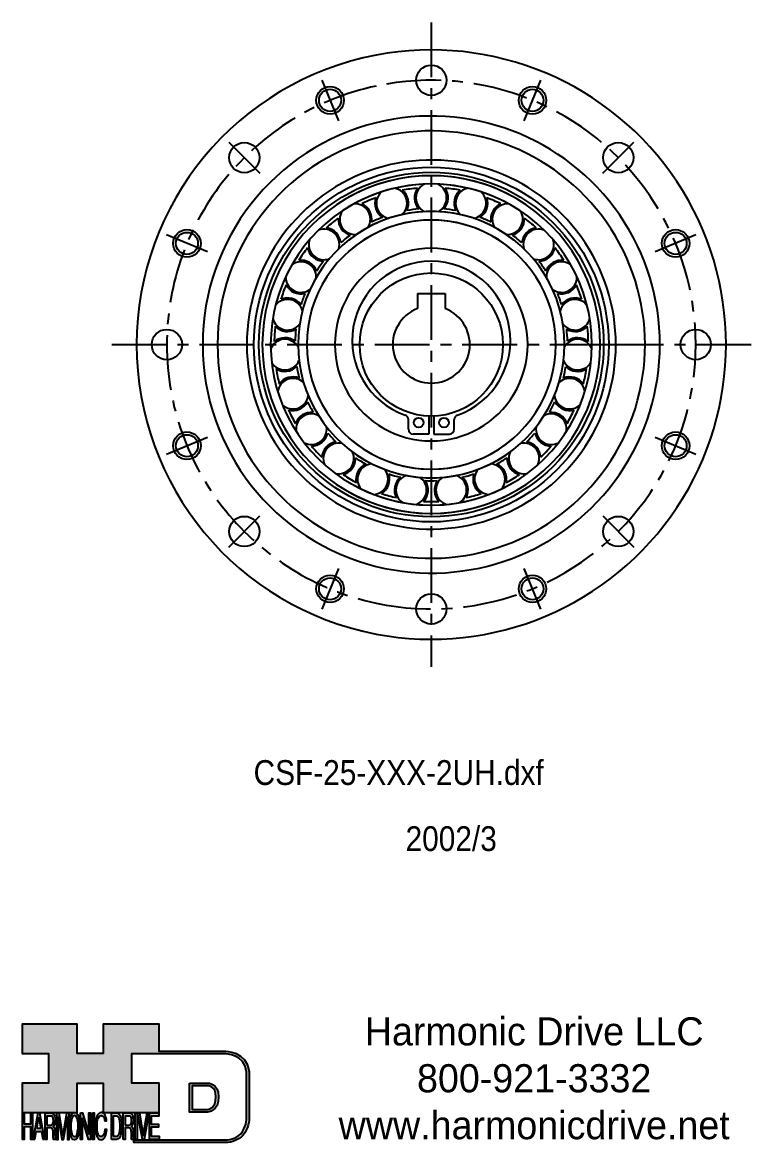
# Model space of a CAD drawing. Extents: x -133 to 177, y -160 to 58.
# Drawn here: x 44.8 to 177.5, y -144.9 to 58.5 of the extents above; entities that cross this region are included whole.
import ezdxf
from ezdxf.enums import TextEntityAlignment as Align

# ---------------------------------------------------------------- set-up
doc = ezdxf.new("R2010")
doc.units = 0
doc.header["$MEASUREMENT"] = 0
doc.linetypes.add('CENTER', pattern=[15.907762, 9.942352, -1.98847, 1.98847, -1.98847])
doc.layers.get('0').update_dxf_attribs({"linetype": 'CONTINUOUS'})
doc.layers.add('1', color=7, linetype='CONTINUOUS')
doc.layers.add('LAYER_1', color=5, linetype='CONTINUOUS')

# ---------------------------------------------------------------- blocks, each defined once
blk = doc.blocks.new('AI9-BLK14')
at = {"layer": 'LAYER_1', "color": 7}
for points, knots in [([(-10.9, 10.88), (-10.9, 10.88), (-10.9, -10.88), (-10.9, -10.88), (-10.9, -10.88), (1.75, -10.88), (1.75, -10.88), (3.28, -10.88), (10.9, -10.32), (10.9, 0.68), (10.9, 10.62), (2.77, 10.88), (2.69, 10.88), (2.69, 10.88), (-9.9, 10.88), (-9.9, 10.88), (-9.9, 10.88), (-10.9, 10.88), (-10.9, 10.88)], [0, 0, 0, 0, 1, 1, 1, 2, 2, 2, 3, 3, 3, 4, 4, 4, 5, 5, 5, 6, 6, 6, 6]), ([(2.67, 8.88), (2.91, 8.87), (8.9, 8.62), (8.9, 0.68), (8.9, -8.19), (3.43, -8.88), (1.75, -8.88), (1.75, -8.88), (-7.23, -8.88), (-8.9, -8.88), (-8.9, -7.17), (-8.9, 7.17), (-8.9, 8.88), (-7.21, 8.88), (2.67, 8.88), (2.67, 8.88)], [0, 0, 0, 0, 1, 1, 1, 2, 2, 2, 3, 3, 3, 4, 4, 4, 5, 5, 5, 5])]:
    blk.add_open_spline(points, degree=3, knots=knots, dxfattribs=at)
blk = doc.blocks.new('AI9-BLK13')
at = {"layer": 'LAYER_1'}
h = blk.add_hatch(color=7, dxfattribs=at)
h.dxf.hatch_style = 2
h.paths.add_polyline_path([(-3.79, 10.74), (-2.47, 10.74), (-2.47, 1.87), (2.47, 1.87), (2.47, 10.74), (3.79, 10.74), (3.79, -10.74), (2.47, -10.74), (2.47, -0.68), (-2.47, -0.68), (-2.47, -10.74), (-3.79, -10.74)])
at = {"layer": 'LAYER_1', "color": 7}
blk.add_lwpolyline([(-3.79, 10.74), (-2.47, 10.74), (-2.47, 1.87), (2.47, 1.87), (2.47, 10.74), (3.79, 10.74), (3.79, -10.74), (2.47, -10.74), (2.47, -0.68), (-2.47, -0.68), (-2.47, -10.74), (-3.79, -10.74)], close=True, dxfattribs=at)
blk = doc.blocks.new('AI9-BLK11')
at = {"layer": 'LAYER_1', "color": 7}
for points, knots in [([(-3.97, -10.74), (-3.97, -10.74), (-2.65, -10.74), (-2.65, -10.74), (-2.65, -10.74), (-2.65, -1.52), (-2.65, -1.52), (-2.65, -1.52), (0.24, -1.52), (0.24, -1.52), (0.76, -1.52), (1.14, -1.65), (1.39, -1.92), (1.82, -2.39), (2.04, -3.34), (2.07, -4.74), (2.07, -4.74), (2.16, -8.32), (2.16, -8.32), (2.18, -9.16), (2.2, -9.73), (2.23, -10.02), (2.25, -10.31), (2.29, -10.55), (2.34, -10.74), (2.34, -10.74), (3.97, -10.74), (3.97, -10.74), (3.97, -10.74), (3.97, -10.25), (3.97, -10.25), (3.77, -10.06), (3.63, -9.62), (3.55, -8.94), (3.49, -8.54), (3.46, -7.94), (3.44, -7.12), (3.44, -7.12), (3.4, -4.23), (3.4, -4.23), (3.38, -2.98), (3.27, -2.08), (3.08, -1.52), (2.88, -0.97), (2.59, -0.52), (2.2, -0.18), (2.64, 0.32), (2.97, 0.98), (3.21, 1.8), (3.45, 2.61), (3.57, 3.67), (3.57, 4.95), (3.57, 7.42), (3.12, 9.11), (2.23, 10.02), (1.76, 10.5), (1.16, 10.74), (0.44, 10.74), (0.44, 10.74), (-3.97, 10.74), (-3.97, 10.74), (-3.97, 10.74), (-3.97, -10.74), (-3.97, -10.74)], [0, 0, 0, 0, 1, 1, 1, 2, 2, 2, 3, 3, 3, 4, 4, 4, 5, 5, 5, 6, 6, 6, 7, 7, 7, 8, 8, 8, 9, 9, 9, 10, 10, 10, 11, 11, 11, 12, 12, 12, 13, 13, 13, 14, 14, 14, 15, 15, 15, 16, 16, 16, 17, 17, 17, 18, 18, 18, 19, 19, 19, 20, 20, 20, 21, 21, 21, 21]), ([(-2.65, 0.9), (-2.65, 0.9), (-2.65, 8.18), (-2.65, 8.18), (-2.65, 8.18), (0.47, 8.18), (0.47, 8.18), (0.9, 8.18), (1.25, 8.03), (1.51, 7.75), (2, 7.19), (2.25, 6.16), (2.25, 4.64), (2.25, 3.23), (2.07, 2.26), (1.72, 1.72), (1.37, 1.17), (0.89, 0.9), (0.29, 0.9), (0.29, 0.9), (-2.65, 0.9), (-2.65, 0.9)], [0, 0, 0, 0, 1, 1, 1, 2, 2, 2, 3, 3, 3, 4, 4, 4, 5, 5, 5, 6, 6, 6, 7, 7, 7, 7])]:
    blk.add_open_spline(points, degree=3, knots=knots, dxfattribs=at)
blk = doc.blocks.new('AI9-BLK10')
at = {"layer": 'LAYER_1', "color": 7}
blk.add_open_spline([(-4.65, 10.74), (-4.65, 10.74), (-2.8, 10.74), (-2.8, 10.74), (-2.8, 10.74), (0, -7.42), (0, -7.42), (0, -7.42), (2.79, 10.74), (2.79, 10.74), (2.79, 10.74), (4.65, 10.74), (4.65, 10.74), (4.65, 10.74), (4.65, -10.74), (4.65, -10.74), (4.65, -10.74), (3.42, -10.74), (3.42, -10.74), (3.42, -10.74), (3.42, 1.94), (3.42, 1.94), (3.42, 2.38), (3.42, 3.1), (3.44, 4.11), (3.45, 5.13), (3.46, 6.21), (3.46, 7.38), (3.46, 7.38), (0.65, -10.74), (0.65, -10.74), (0.65, -10.74), (-0.66, -10.74), (-0.66, -10.74), (-0.66, -10.74), (-3.46, 7.38), (-3.46, 7.38), (-3.46, 7.38), (-3.46, 6.72), (-3.46, 6.72), (-3.46, 6.19), (-3.45, 5.39), (-3.44, 4.31), (-3.43, 3.24), (-3.42, 2.44), (-3.42, 1.94), (-3.42, 1.94), (-3.42, -10.74), (-3.42, -10.74), (-3.42, -10.74), (-4.65, -10.74), (-4.65, -10.74), (-4.65, -10.74), (-4.65, 10.74), (-4.65, 10.74)], degree=3, knots=[0, 0, 0, 0, 1, 1, 1, 2, 2, 2, 3, 3, 3, 4, 4, 4, 5, 5, 5, 6, 6, 6, 7, 7, 7, 8, 8, 8, 9, 9, 9, 10, 10, 10, 11, 11, 11, 12, 12, 12, 13, 13, 13, 14, 14, 14, 15, 15, 15, 16, 16, 16, 17, 17, 17, 18, 18, 18, 18], dxfattribs=at)
blk = doc.blocks.new('AI9-BLK9')
at = {"layer": 'LAYER_1', "color": 7}
for points in [[(-0.03, 11.36), (-1.32, 11.36), (-2.29, 10.03), (-2.94, 7.37), (-3.45, 5.31), (-3.7, 2.82), (-3.7, -0.09), (-3.7, -3.31), (-3.41, -5.97), (-2.81, -8.08), (-2.15, -10.26), (-1.23, -11.36), (-0.06, -11.36), (1.2, -11.36), (2.17, -10.11), (2.84, -7.61), (3.42, -5.48), (3.7, -2.81), (3.7, 0.39), (3.7, 3.36), (3.45, 5.79), (2.94, 7.7), (2.3, 10.14), (1.31, 11.36), (-0.03, 11.36)], [(0.07, -8.75), (-0.91, -8.75), (-1.61, -7.94), (-2.04, -6.3), (-2.47, -4.67), (-2.69, -2.66), (-2.69, -0.29), (-2.69, 2.69), (-2.44, 4.94), (-1.94, 6.46), (-1.44, 7.99), (-0.78, 8.75), (0.02, 8.75), (0.85, 8.75), (1.5, 7.98), (1.97, 6.44), (2.45, 4.9), (2.69, 2.87), (2.69, 0.34), (2.69, -2.05), (2.48, -4.16), (2.07, -6), (1.66, -7.83), (0.99, -8.75), (0.07, -8.75)]]:
    blk.add_open_spline(points, degree=3, knots=[0, 0, 0, 0, 1, 1, 1, 2, 2, 2, 3, 3, 3, 4, 4, 4, 5, 5, 5, 6, 6, 6, 7, 7, 7, 8, 8, 8, 8], dxfattribs=at)
blk = doc.blocks.new('AI9-BLK8')
at = {"layer": 'LAYER_1'}
h = blk.add_hatch(color=7, dxfattribs=at)
h.dxf.hatch_style = 2
h.paths.add_polyline_path([(-3.79, 10.74), (-2.27, 10.74), (2.56, -6.51), (2.56, 10.74), (3.79, 10.74), (3.79, -10.74), (2.33, -10.74), (-2.56, 6.55), (-2.56, -10.74), (-3.79, -10.74)])
at = {"layer": 'LAYER_1', "color": 7}
blk.add_lwpolyline([(-3.79, 10.74), (-2.27, 10.74), (2.56, -6.51), (2.56, 10.74), (3.79, 10.74), (3.79, -10.74), (2.33, -10.74), (-2.56, 6.55), (-2.56, -10.74), (-3.79, -10.74)], close=True, dxfattribs=at)
blk = doc.blocks.new('AI9-BLK7')
at = {"layer": 'LAYER_1'}
h = blk.add_hatch(color=7, dxfattribs=at)
h.dxf.hatch_style = 2
h.paths.add_polyline_path([(-0.66, 10.74), (0.66, 10.74), (0.66, -10.74), (-0.66, -10.74)])
at = {"layer": 'LAYER_1', "color": 7}
blk.add_lwpolyline([(-0.66, 10.74), (0.66, 10.74), (0.66, -10.74), (-0.66, -10.74)], close=True, dxfattribs=at)
blk = doc.blocks.new('AI9-BLK6')
at = {"layer": 'LAYER_1', "color": 7}
blk.add_open_spline([(3.06, 9.17), (3.74, 7.74), (4.11, 6.12), (4.19, 4.3), (4.19, 4.3), (2.87, 4.3), (2.87, 4.3), (2.72, 5.67), (2.44, 6.75), (2.01, 7.55), (1.58, 8.35), (0.98, 8.75), (0.21, 8.75), (-0.74, 8.75), (-1.5, 8.01), (-2.08, 6.53), (-2.66, 5.04), (-2.95, 2.77), (-2.95, -0.3), (-2.95, -2.81), (-2.69, -4.85), (-2.17, -6.41), (-1.65, -7.97), (-0.86, -8.75), (0.18, -8.75), (1.14, -8.75), (1.87, -7.93), (2.36, -6.28), (2.63, -5.41), (2.83, -4.26), (2.95, -2.84), (2.95, -2.84), (4.28, -2.84), (4.28, -2.84), (4.17, -5.11), (3.8, -7.01), (3.15, -8.54), (2.38, -10.39), (1.35, -11.31), (0.05, -11.31), (-1.07, -11.31), (-2.01, -10.56), (-2.77, -9.04), (-3.78, -7.05), (-4.28, -3.96), (-4.28, 0.21), (-4.28, 3.38), (-3.9, 5.98), (-3.15, 8.01), (-2.33, 10.21), (-1.21, 11.31), (0.23, 11.31), (1.44, 11.31), (2.39, 10.6), (3.06, 9.17)], degree=3, knots=[0, 0, 0, 0, 1, 1, 1, 2, 2, 2, 3, 3, 3, 4, 4, 4, 5, 5, 5, 6, 6, 6, 7, 7, 7, 8, 8, 8, 9, 9, 9, 10, 10, 10, 11, 11, 11, 12, 12, 12, 13, 13, 13, 14, 14, 14, 15, 15, 15, 16, 16, 16, 17, 17, 17, 18, 18, 18, 18], dxfattribs=at)
blk = doc.blocks.new('AI9-BLK5')
at = {"layer": 'LAYER_1', "color": 7}
for points, knots in [([(-3.95, -10.74), (-3.95, -10.74), (-0.09, -10.74), (-0.09, -10.74), (1.55, -10.74), (2.71, -9.11), (3.38, -5.85), (3.76, -4.01), (3.95, -1.95), (3.95, 0.33), (3.95, 3.28), (3.62, 5.7), (2.98, 7.59), (2.25, 9.69), (1.23, 10.74), (-0.08, 10.74), (-0.08, 10.74), (-3.95, 10.74), (-3.95, 10.74), (-3.95, 10.74), (-3.95, -10.74), (-3.95, -10.74)], [0, 0, 0, 0, 1, 1, 1, 2, 2, 2, 3, 3, 3, 4, 4, 4, 5, 5, 5, 6, 6, 6, 7, 7, 7, 7]), ([(-2.62, -8.27), (-2.62, -8.27), (-2.62, 8.18), (-2.62, 8.18), (-2.62, 8.18), (-0.34, 8.18), (-0.34, 8.18), (0.7, 8.18), (1.45, 7.45), (1.92, 5.98), (2.39, 4.51), (2.62, 2.45), (2.62, -0.2), (2.62, -0.9), (2.59, -1.64), (2.52, -2.45), (2.41, -3.8), (2.23, -4.91), (1.98, -5.77), (1.66, -6.85), (1.25, -7.58), (0.75, -7.96), (0.47, -8.17), (0.11, -8.27), (-0.32, -8.27), (-0.32, -8.27), (-2.62, -8.27), (-2.62, -8.27)], [0, 0, 0, 0, 1, 1, 1, 2, 2, 2, 3, 3, 3, 4, 4, 4, 5, 5, 5, 6, 6, 6, 7, 7, 7, 8, 8, 8, 9, 9, 9, 9])]:
    blk.add_open_spline(points, degree=3, knots=knots, dxfattribs=at)
blk = doc.blocks.new('AI9-BLK4')
at = {"layer": 'LAYER_1', "color": 7}
for points, knots in [([(-3.97, -10.74), (-3.97, -10.74), (-2.65, -10.74), (-2.65, -10.74), (-2.65, -10.74), (-2.65, -1.52), (-2.65, -1.52), (-2.65, -1.52), (0.24, -1.52), (0.24, -1.52), (0.76, -1.52), (1.14, -1.65), (1.39, -1.92), (1.82, -2.39), (2.04, -3.34), (2.07, -4.74), (2.07, -4.74), (2.16, -8.32), (2.16, -8.32), (2.18, -9.16), (2.2, -9.73), (2.23, -10.02), (2.25, -10.31), (2.29, -10.55), (2.34, -10.74), (2.34, -10.74), (3.97, -10.74), (3.97, -10.74), (3.97, -10.74), (3.97, -10.25), (3.97, -10.25), (3.77, -10.06), (3.63, -9.62), (3.55, -8.94), (3.49, -8.54), (3.46, -7.94), (3.44, -7.12), (3.44, -7.12), (3.4, -4.23), (3.4, -4.23), (3.38, -2.98), (3.27, -2.08), (3.08, -1.52), (2.88, -0.97), (2.59, -0.52), (2.2, -0.18), (2.64, 0.32), (2.97, 0.98), (3.21, 1.8), (3.45, 2.61), (3.57, 3.67), (3.57, 4.95), (3.57, 7.42), (3.12, 9.11), (2.23, 10.02), (1.76, 10.5), (1.16, 10.74), (0.44, 10.74), (0.44, 10.74), (-3.97, 10.74), (-3.97, 10.74), (-3.97, 10.74), (-3.97, -10.74), (-3.97, -10.74)], [0, 0, 0, 0, 1, 1, 1, 2, 2, 2, 3, 3, 3, 4, 4, 4, 5, 5, 5, 6, 6, 6, 7, 7, 7, 8, 8, 8, 9, 9, 9, 10, 10, 10, 11, 11, 11, 12, 12, 12, 13, 13, 13, 14, 14, 14, 15, 15, 15, 16, 16, 16, 17, 17, 17, 18, 18, 18, 19, 19, 19, 20, 20, 20, 21, 21, 21, 21]), ([(-2.65, 0.9), (-2.65, 0.9), (-2.65, 8.18), (-2.65, 8.18), (-2.65, 8.18), (0.47, 8.18), (0.47, 8.18), (0.9, 8.18), (1.25, 8.03), (1.51, 7.75), (2, 7.19), (2.25, 6.16), (2.25, 4.64), (2.25, 3.23), (2.07, 2.26), (1.72, 1.72), (1.37, 1.17), (0.89, 0.9), (0.29, 0.9), (0.29, 0.9), (-2.65, 0.9), (-2.65, 0.9)], [0, 0, 0, 0, 1, 1, 1, 2, 2, 2, 3, 3, 3, 4, 4, 4, 5, 5, 5, 6, 6, 6, 7, 7, 7, 7])]:
    blk.add_open_spline(points, degree=3, knots=knots, dxfattribs=at)
blk = doc.blocks.new('AI9-BLK3')
at = {"layer": 'LAYER_1'}
h = blk.add_hatch(color=7, dxfattribs=at)
h.dxf.hatch_style = 2
h.paths.add_polyline_path([(-0.66, 10.74), (0.66, 10.74), (0.66, -10.74), (-0.66, -10.74)])
at = {"layer": 'LAYER_1', "color": 7}
blk.add_lwpolyline([(-0.66, 10.74), (0.66, 10.74), (0.66, -10.74), (-0.66, -10.74)], close=True, dxfattribs=at)
blk = doc.blocks.new('AI9-BLK2')
at = {"layer": 'LAYER_1'}
h = blk.add_hatch(color=7, dxfattribs=at)
h.dxf.hatch_style = 2
h.paths.add_polyline_path([(-2.79, 10.74), (0, -7.55), (2.77, 10.74), (4.23, 10.74), (0.69, -10.74), (-0.71, -10.74), (-4.23, 10.74)])
at = {"layer": 'LAYER_1', "color": 7}
blk.add_lwpolyline([(-2.79, 10.74), (0, -7.55), (2.77, 10.74), (4.23, 10.74), (0.69, -10.74), (-0.71, -10.74), (-4.23, 10.74)], close=True, dxfattribs=at)
blk = doc.blocks.new('AI9-BLK1')
at = {"layer": 'LAYER_1'}
h = blk.add_hatch(color=7, dxfattribs=at)
h.dxf.hatch_style = 2
h.paths.add_polyline_path([(-3.57, 10.74), (3.48, 10.74), (3.48, 8.09), (-2.25, 8.09), (-2.25, 1.57), (3.04, 1.57), (3.04, -0.9), (-2.25, -0.9), (-2.25, -8.18), (3.57, -8.18), (3.57, -10.74), (-3.57, -10.74)])
at = {"layer": 'LAYER_1', "color": 7}
blk.add_lwpolyline([(-3.57, 10.74), (3.48, 10.74), (3.48, 8.09), (-2.25, 8.09), (-2.25, 1.57), (3.04, 1.57), (3.04, -0.9), (-2.25, -0.9), (-2.25, -8.18), (3.57, -8.18), (3.57, -10.74), (-3.57, -10.74)], close=True, dxfattribs=at)
blk = doc.blocks.new('HD_LLC_logo_OT5')
at = {"linetype": 'Continuous'}
h = blk.add_hatch(color=256, dxfattribs=at)
edge = h.paths.add_edge_path()
edge.add_spline(control_points=[(193.3, 186.15), (193.3, 186.19), (193.3, 219.69), (193.3, 219.69), (193.3, 219.69), (193.3, 219.75), (193.3, 219.75), (191.53, 235.46), (175.15, 235.25), (174.98, 235.24), (174.98, 235.24), (125.88, 235.24), (125.88, 235.24), (125.88, 235.24), (125.88, 255.53), (125.88, 255.53), (125.88, 255.53), (84.56, 255.53), (84.56, 255.53), (84.56, 255.53), (84.56, 233.79), (84.56, 233.79), (84.56, 233.79), (64.42, 233.79), (64.42, 233.79), (64.42, 233.79), (64.42, 255.53), (64.42, 255.53), (64.42, 255.53), (23.92, 255.53), (23.92, 255.53), (23.92, 255.53), (23.92, 233.24), (23.92, 233.24), (23.92, 233.24), (43.66, 233.24), (43.66, 233.24), (43.66, 233.24), (43.66, 211.52), (43.66, 211.52), (43.66, 211.52), (23.92, 211.52), (23.92, 211.52), (23.92, 211.52), (23.92, 189.23), (23.92, 189.23), (23.92, 189.23), (64.42, 189.23), (64.42, 189.23), (64.42, 189.23), (64.42, 211.07), (64.42, 211.07), (64.42, 211.07), (84.56, 211.07), (84.56, 211.07), (84.56, 211.07), (84.56, 189.23), (84.56, 189.23), (84.56, 189.23), (125.88, 189.23), (125.88, 189.23), (125.88, 189.23), (125.88, 211.52), (125.88, 211.52), (125.88, 211.52), (105.32, 211.52), (105.32, 211.52), (105.32, 211.52), (105.32, 233.24), (105.32, 233.24), (105.32, 233.24), (175, 233.24), (175, 233.24), (175.63, 233.26), (189.72, 233.4), (191.3, 219.57), (191.3, 219.43), (191.3, 186.11), (191.3, 186.11), (191.3, 186.11), (191.31, 186.09), (191.31, 186.09), (191.31, 186.08), (191.31, 185.96), (191.31, 185.74), (191.31, 184.21), (191.05, 177.96), (186.99, 173.57), (184.25, 170.61), (180.32, 169.03), (175.3, 168.88), (175.3, 168.88), (107.01, 168.88), (107.01, 168.88), (107.01, 168.88), (107.01, 166.88), (107.01, 166.88), (107.01, 166.88), (175.33, 166.88), (175.33, 166.88), (180.95, 167.05), (185.36, 168.84), (188.47, 172.22), (192.96, 177.1), (193.31, 183.72), (193.31, 185.65), (193.31, 185.92), (193.31, 186.09), (193.3, 186.15)], knot_values=[0, 0, 0, 0, 1, 1, 1, 2, 2, 2, 3, 3, 3, 4, 4, 4, 5, 5, 5, 6, 6, 6, 7, 7, 7, 8, 8, 8, 9, 9, 9, 10, 10, 10, 11, 11, 11, 12, 12, 12, 13, 13, 13, 14, 14, 14, 15, 15, 15, 16, 16, 16, 17, 17, 17, 18, 18, 18, 19, 19, 19, 20, 20, 20, 21, 21, 21, 22, 22, 22, 23, 23, 23, 24, 24, 24, 25, 25, 25, 26, 26, 26, 27, 27, 27, 28, 28, 28, 29, 29, 29, 30, 30, 30, 31, 31, 31, 32, 32, 32, 33, 33, 33, 34, 34, 34, 35, 35, 35, 36, 36, 36, 36], degree=3, periodic=0)
h = blk.add_hatch(color=256, dxfattribs=at)
edge = h.paths.add_edge_path()
edge.add_spline(control_points=[(148.66, 211.39), (148.66, 211.39), (148.66, 189.63), (148.66, 189.63), (148.66, 189.63), (161.32, 189.63), (161.32, 189.63), (162.84, 189.63), (170.47, 190.19), (170.47, 201.19), (170.47, 211.13), (162.34, 211.39), (162.25, 211.39), (162.25, 211.39), (149.66, 211.39), (149.66, 211.39), (149.66, 211.39), (148.66, 211.39), (148.66, 211.39)], knot_values=[0, 0, 0, 0, 1, 1, 1, 2, 2, 2, 3, 3, 3, 4, 4, 4, 5, 5, 5, 6, 6, 6, 6], degree=3, periodic=0)
edge = h.paths.add_edge_path(flags=16)
edge.add_spline(control_points=[(162.24, 209.39), (162.47, 209.39), (168.47, 209.13), (168.47, 201.19), (168.47, 192.32), (162.99, 191.63), (161.32, 191.63), (161.32, 191.63), (152.33, 191.63), (150.66, 191.63), (150.66, 193.34), (150.66, 207.69), (150.66, 209.39), (152.35, 209.39), (162.24, 209.39), (162.24, 209.39)], knot_values=[0, 0, 0, 0, 1, 1, 1, 2, 2, 2, 3, 3, 3, 4, 4, 4, 5, 5, 5, 5], degree=3, periodic=0)
h = blk.add_hatch(color=256, dxfattribs=at)
h.paths.add_polyline_path([(35.48, 189.09), (31.84, 169.34), (33.22, 169.34), (34.27, 175.26), (38.05, 175.26), (39.05, 169.34), (40.44, 169.34), (36.95, 189.09)])
h.paths.add_polyline_path([(37.68, 177.45), (34.66, 177.45), (36.2, 186.17)], flags=16)
h = blk.add_hatch(color=256, dxfattribs=at)
edge = h.paths.add_edge_path(flags=16)
edge.add_spline(control_points=[(42.12, 180.05), (42.12, 180.05), (42.12, 186.74), (42.12, 186.74), (42.12, 186.74), (45.23, 186.74), (45.23, 186.74), (45.67, 186.74), (46.02, 186.61), (46.27, 186.34), (46.77, 185.83), (47.01, 184.88), (47.01, 183.49), (47.01, 182.19), (46.84, 181.29), (46.49, 180.79), (46.13, 180.29), (45.66, 180.05), (45.06, 180.05), (45.06, 180.05), (42.12, 180.05), (42.12, 180.05)], knot_values=[0, 0, 0, 0, 1, 1, 1, 2, 2, 2, 3, 3, 3, 4, 4, 4, 5, 5, 5, 6, 6, 6, 7, 7, 7, 7], degree=3, periodic=0)
edge = h.paths.add_edge_path()
edge.add_spline(control_points=[(40.8, 169.34), (40.8, 169.34), (42.12, 169.34), (42.12, 169.34), (42.12, 169.34), (42.12, 177.81), (42.12, 177.81), (42.12, 177.81), (45.01, 177.81), (45.01, 177.81), (45.53, 177.81), (45.91, 177.69), (46.16, 177.45), (46.58, 177.01), (46.81, 176.15), (46.84, 174.85), (46.84, 174.85), (46.93, 171.56), (46.93, 171.56), (46.95, 170.78), (46.97, 170.26), (46.99, 170), (47.02, 169.73), (47.05, 169.51), (47.1, 169.34), (47.1, 169.34), (48.73, 169.34), (48.73, 169.34), (48.73, 169.34), (48.73, 169.78), (48.73, 169.78), (48.53, 169.96), (48.39, 170.36), (48.31, 170.99), (48.26, 171.35), (48.23, 171.91), (48.21, 172.66), (48.21, 172.66), (48.16, 175.32), (48.16, 175.32), (48.14, 176.47), (48.03, 177.3), (47.84, 177.81), (47.65, 178.33), (47.36, 178.74), (46.97, 179.05), (47.4, 179.51), (47.74, 180.11), (47.98, 180.87), (48.22, 181.62), (48.34, 182.59), (48.34, 183.77), (48.34, 186.04), (47.89, 187.59), (47, 188.43), (46.53, 188.87), (45.93, 189.09), (45.21, 189.09), (45.21, 189.09), (40.8, 189.09), (40.8, 189.09), (40.8, 189.09), (40.8, 169.34), (40.8, 169.34)], knot_values=[0, 0, 0, 0, 1, 1, 1, 2, 2, 2, 3, 3, 3, 4, 4, 4, 5, 5, 5, 6, 6, 6, 7, 7, 7, 8, 8, 8, 9, 9, 9, 10, 10, 10, 11, 11, 11, 12, 12, 12, 13, 13, 13, 14, 14, 14, 15, 15, 15, 16, 16, 16, 17, 17, 17, 18, 18, 18, 19, 19, 19, 20, 20, 20, 21, 21, 21, 21], degree=3, periodic=0)
h = blk.add_hatch(color=256, dxfattribs=at)
edge = h.paths.add_edge_path()
edge.add_spline(control_points=[(49.39, 189.09), (49.39, 189.09), (51.25, 189.09), (51.25, 189.09), (51.25, 189.09), (54.05, 172.39), (54.05, 172.39), (54.05, 172.39), (56.84, 189.09), (56.84, 189.09), (56.84, 189.09), (58.7, 189.09), (58.7, 189.09), (58.7, 189.09), (58.7, 169.34), (58.7, 169.34), (58.7, 169.34), (57.46, 169.34), (57.46, 169.34), (57.46, 169.34), (57.46, 181), (57.46, 181), (57.46, 181.4), (57.47, 182.07), (57.49, 183), (57.5, 183.93), (57.51, 184.93), (57.51, 186), (57.51, 186), (54.7, 169.34), (54.7, 169.34), (54.7, 169.34), (53.38, 169.34), (53.38, 169.34), (53.38, 169.34), (50.59, 186), (50.59, 186), (50.59, 186), (50.59, 185.39), (50.59, 185.39), (50.59, 184.91), (50.59, 184.17), (50.61, 183.18), (50.62, 182.19), (50.63, 181.46), (50.63, 181), (50.63, 181), (50.63, 169.34), (50.63, 169.34), (50.63, 169.34), (49.39, 169.34), (49.39, 169.34), (49.39, 169.34), (49.39, 189.09), (49.39, 189.09)], knot_values=[0, 0, 0, 0, 1, 1, 1, 2, 2, 2, 3, 3, 3, 4, 4, 4, 5, 5, 5, 6, 6, 6, 7, 7, 7, 8, 8, 8, 9, 9, 9, 10, 10, 10, 11, 11, 11, 12, 12, 12, 13, 13, 13, 14, 14, 14, 15, 15, 15, 16, 16, 16, 17, 17, 17, 18, 18, 18, 18], degree=3, periodic=0)
h = blk.add_hatch(color=256, dxfattribs=at)
edge = h.paths.add_edge_path(flags=16)
edge.add_spline(control_points=[(62.86, 171.34), (61.88, 171.34), (61.18, 172.07), (60.75, 173.54), (60.32, 175.01), (60.1, 176.82), (60.1, 178.96), (60.1, 181.63), (60.35, 183.66), (60.85, 185.03), (61.35, 186.41), (62.01, 187.09), (62.81, 187.09), (63.64, 187.09), (64.29, 186.4), (64.76, 185.01), (65.24, 183.63), (65.48, 181.8), (65.48, 179.52), (65.48, 177.37), (65.27, 175.47), (64.86, 173.82), (64.45, 172.16), (63.78, 171.34), (62.86, 171.34)], knot_values=[0, 0, 0, 0, 1, 1, 1, 2, 2, 2, 3, 3, 3, 4, 4, 4, 5, 5, 5, 6, 6, 6, 7, 7, 7, 8, 8, 8, 8], degree=3, periodic=0)
edge = h.paths.add_edge_path()
edge.add_spline(control_points=[(62.76, 189.43), (61.47, 189.43), (60.5, 188.24), (59.85, 185.85), (59.34, 183.99), (59.09, 181.75), (59.09, 179.14), (59.09, 176.24), (59.38, 173.84), (59.98, 171.94), (60.64, 169.98), (61.56, 169), (62.73, 169), (63.99, 169), (64.96, 170.12), (65.63, 172.37), (66.21, 174.28), (66.49, 176.68), (66.49, 179.57), (66.49, 182.24), (66.24, 184.43), (65.73, 186.14), (65.09, 188.34), (64.1, 189.43), (62.76, 189.43)], knot_values=[0, 0, 0, 0, 1, 1, 1, 2, 2, 2, 3, 3, 3, 4, 4, 4, 5, 5, 5, 6, 6, 6, 7, 7, 7, 8, 8, 8, 8], degree=3, periodic=0)
h = blk.add_hatch(color=256, dxfattribs=at)
edge = h.paths.add_edge_path()
edge.add_spline(control_points=[(85.62, 187.47), (86.29, 186.18), (86.67, 184.72), (86.75, 183.08), (86.75, 183.08), (85.42, 183.08), (85.42, 183.08), (85.28, 184.32), (84.99, 185.29), (84.57, 186.01), (84.14, 186.73), (83.54, 187.09), (82.77, 187.09), (81.82, 187.09), (81.05, 186.42), (80.47, 185.09), (79.89, 183.75), (79.6, 181.7), (79.6, 178.95), (79.6, 176.68), (79.86, 174.85), (80.39, 173.45), (80.91, 172.04), (81.69, 171.34), (82.74, 171.34), (83.69, 171.34), (84.42, 172.08), (84.92, 173.57), (85.19, 174.35), (85.38, 175.38), (85.51, 176.65), (85.51, 176.65), (86.83, 176.65), (86.83, 176.65), (86.73, 174.62), (86.35, 172.91), (85.71, 171.53), (84.94, 169.87), (83.9, 169.03), (82.61, 169.03), (81.49, 169.03), (80.55, 169.71), (79.78, 171.07), (78.78, 172.87), (78.28, 175.65), (78.28, 179.4), (78.28, 182.26), (78.65, 184.59), (79.4, 186.42), (80.22, 188.4), (81.35, 189.39), (82.78, 189.39), (84, 189.39), (84.95, 188.75), (85.62, 187.47)], knot_values=[0, 0, 0, 0, 1, 1, 1, 2, 2, 2, 3, 3, 3, 4, 4, 4, 5, 5, 5, 6, 6, 6, 7, 7, 7, 8, 8, 8, 9, 9, 9, 10, 10, 10, 11, 11, 11, 12, 12, 12, 13, 13, 13, 14, 14, 14, 15, 15, 15, 16, 16, 16, 17, 17, 17, 18, 18, 18, 18], degree=3, periodic=0)
h = blk.add_hatch(color=256, dxfattribs=at)
edge = h.paths.add_edge_path(flags=16)
edge.add_spline(control_points=[(91.7, 171.61), (91.7, 171.61), (91.7, 186.74), (91.7, 186.74), (91.7, 186.74), (93.99, 186.74), (93.99, 186.74), (95.02, 186.74), (95.77, 186.06), (96.24, 184.71), (96.71, 183.36), (96.95, 181.47), (96.95, 179.03), (96.95, 178.39), (96.91, 177.7), (96.85, 176.96), (96.73, 175.72), (96.55, 174.7), (96.3, 173.9), (95.98, 172.91), (95.58, 172.24), (95.08, 171.89), (94.79, 171.7), (94.43, 171.61), (94, 171.61), (94, 171.61), (91.7, 171.61), (91.7, 171.61)], knot_values=[0, 0, 0, 0, 1, 1, 1, 2, 2, 2, 3, 3, 3, 4, 4, 4, 5, 5, 5, 6, 6, 6, 7, 7, 7, 8, 8, 8, 9, 9, 9, 9], degree=3, periodic=0)
edge = h.paths.add_edge_path()
edge.add_spline(control_points=[(90.38, 169.34), (90.38, 169.34), (94.23, 169.34), (94.23, 169.34), (95.87, 169.34), (97.03, 170.83), (97.71, 173.83), (98.08, 175.52), (98.27, 177.42), (98.27, 179.52), (98.27, 182.23), (97.95, 184.46), (97.3, 186.2), (96.58, 188.13), (95.56, 189.09), (94.24, 189.09), (94.24, 189.09), (90.38, 189.09), (90.38, 189.09), (90.38, 189.09), (90.38, 169.34), (90.38, 169.34)], knot_values=[0, 0, 0, 0, 1, 1, 1, 2, 2, 2, 3, 3, 3, 4, 4, 4, 5, 5, 5, 6, 6, 6, 7, 7, 7, 7], degree=3, periodic=0)
h = blk.add_hatch(color=256, dxfattribs=at)
edge = h.paths.add_edge_path(flags=16)
edge.add_spline(control_points=[(100.56, 180.05), (100.56, 180.05), (100.56, 186.74), (100.56, 186.74), (100.56, 186.74), (103.67, 186.74), (103.67, 186.74), (104.11, 186.74), (104.46, 186.61), (104.72, 186.34), (105.21, 185.83), (105.46, 184.88), (105.46, 183.49), (105.46, 182.19), (105.28, 181.29), (104.93, 180.79), (104.58, 180.29), (104.1, 180.05), (103.5, 180.05), (103.5, 180.05), (100.56, 180.05), (100.56, 180.05)], knot_values=[0, 0, 0, 0, 1, 1, 1, 2, 2, 2, 3, 3, 3, 4, 4, 4, 5, 5, 5, 6, 6, 6, 7, 7, 7, 7], degree=3, periodic=0)
edge = h.paths.add_edge_path()
edge.add_spline(control_points=[(99.24, 169.34), (99.24, 169.34), (100.56, 169.34), (100.56, 169.34), (100.56, 169.34), (100.56, 177.81), (100.56, 177.81), (100.56, 177.81), (103.45, 177.81), (103.45, 177.81), (103.97, 177.81), (104.35, 177.69), (104.6, 177.45), (105.02, 177.01), (105.25, 176.15), (105.28, 174.85), (105.28, 174.85), (105.37, 171.56), (105.37, 171.56), (105.39, 170.78), (105.41, 170.26), (105.44, 170), (105.46, 169.73), (105.5, 169.51), (105.55, 169.34), (105.55, 169.34), (107.18, 169.34), (107.18, 169.34), (107.18, 169.34), (107.18, 169.78), (107.18, 169.78), (106.98, 169.96), (106.83, 170.36), (106.75, 170.99), (106.7, 171.35), (106.67, 171.91), (106.65, 172.66), (106.65, 172.66), (106.6, 175.32), (106.6, 175.32), (106.58, 176.47), (106.48, 177.3), (106.28, 177.81), (106.09, 178.33), (105.8, 178.74), (105.41, 179.05), (105.84, 179.51), (106.18, 180.11), (106.42, 180.87), (106.66, 181.62), (106.78, 182.59), (106.78, 183.77), (106.78, 186.04), (106.33, 187.59), (105.44, 188.43), (104.97, 188.87), (104.37, 189.09), (103.65, 189.09), (103.65, 189.09), (99.24, 189.09), (99.24, 189.09), (99.24, 189.09), (99.24, 169.34), (99.24, 169.34)], knot_values=[0, 0, 0, 0, 1, 1, 1, 2, 2, 2, 3, 3, 3, 4, 4, 4, 5, 5, 5, 6, 6, 6, 7, 7, 7, 8, 8, 8, 9, 9, 9, 10, 10, 10, 11, 11, 11, 12, 12, 12, 13, 13, 13, 14, 14, 14, 15, 15, 15, 16, 16, 16, 17, 17, 17, 18, 18, 18, 19, 19, 19, 20, 20, 20, 21, 21, 21, 21], degree=3, periodic=0)
at = {"layer": 'LAYER_1', "color": 7}
for p, q in [((35.48, 189.09), (31.84, 169.34)), ((34.66, 177.45), (36.2, 186.17)), ((36.95, 189.09), (35.48, 189.09)), ((36.2, 186.17), (37.68, 177.45)), ((40.44, 169.34), (36.95, 189.09)), ((37.68, 177.45), (34.66, 177.45)), ((31.84, 169.34), (33.22, 169.34)), ((33.22, 169.34), (34.27, 175.26)), ((34.27, 175.26), (38.05, 175.26)), ((38.05, 175.26), (39.05, 169.34)), ((39.05, 169.34), (40.44, 169.34))]:
    blk.add_line(p, q, dxfattribs=at)
blk.add_open_spline([(193.3, 186.15), (193.3, 186.19), (193.3, 219.69), (193.3, 219.69), (193.3, 219.69), (193.3, 219.75), (193.3, 219.75), (191.53, 235.46), (175.15, 235.25), (174.98, 235.24), (174.98, 235.24), (125.88, 235.24), (125.88, 235.24), (125.88, 235.24), (125.88, 255.53), (125.88, 255.53), (125.88, 255.53), (84.56, 255.53), (84.56, 255.53), (84.56, 255.53), (84.56, 233.79), (84.56, 233.79), (84.56, 233.79), (64.42, 233.79), (64.42, 233.79), (64.42, 233.79), (64.42, 255.53), (64.42, 255.53), (64.42, 255.53), (23.92, 255.53), (23.92, 255.53), (23.92, 255.53), (23.92, 233.24), (23.92, 233.24), (23.92, 233.24), (43.66, 233.24), (43.66, 233.24), (43.66, 233.24), (43.66, 211.52), (43.66, 211.52), (43.66, 211.52), (23.92, 211.52), (23.92, 211.52), (23.92, 211.52), (23.92, 189.23), (23.92, 189.23), (23.92, 189.23), (64.42, 189.23), (64.42, 189.23), (64.42, 189.23), (64.42, 211.07), (64.42, 211.07), (64.42, 211.07), (84.56, 211.07), (84.56, 211.07), (84.56, 211.07), (84.56, 189.23), (84.56, 189.23), (84.56, 189.23), (125.88, 189.23), (125.88, 189.23), (125.88, 189.23), (125.88, 211.52), (125.88, 211.52), (125.88, 211.52), (105.32, 211.52), (105.32, 211.52), (105.32, 211.52), (105.32, 233.24), (105.32, 233.24), (105.32, 233.24), (175, 233.24), (175, 233.24), (175.63, 233.26), (189.72, 233.4), (191.3, 219.57), (191.3, 219.43), (191.3, 186.11), (191.3, 186.11), (191.3, 186.11), (191.31, 186.09), (191.31, 186.09), (191.31, 186.08), (191.31, 185.96), (191.31, 185.74), (191.31, 184.21), (191.05, 177.96), (186.99, 173.57), (184.25, 170.61), (180.32, 169.03), (175.3, 168.88), (175.3, 168.88), (107.01, 168.88), (107.01, 168.88), (107.01, 168.88), (107.01, 166.88), (107.01, 166.88), (107.01, 166.88), (175.33, 166.88), (175.33, 166.88), (180.95, 167.05), (185.36, 168.84), (188.47, 172.22), (192.96, 177.1), (193.31, 183.72), (193.31, 185.65), (193.31, 185.92), (193.31, 186.09), (193.3, 186.15)], degree=3, knots=[0, 0, 0, 0, 1, 1, 1, 2, 2, 2, 3, 3, 3, 4, 4, 4, 5, 5, 5, 6, 6, 6, 7, 7, 7, 8, 8, 8, 9, 9, 9, 10, 10, 10, 11, 11, 11, 12, 12, 12, 13, 13, 13, 14, 14, 14, 15, 15, 15, 16, 16, 16, 17, 17, 17, 18, 18, 18, 19, 19, 19, 20, 20, 20, 21, 21, 21, 22, 22, 22, 23, 23, 23, 24, 24, 24, 25, 25, 25, 26, 26, 26, 27, 27, 27, 28, 28, 28, 29, 29, 29, 30, 30, 30, 31, 31, 31, 32, 32, 32, 33, 33, 33, 34, 34, 34, 35, 35, 35, 36, 36, 36, 36], dxfattribs=at)
blk.add_blockref('AI9-BLK14', (159.56, 200.51), dxfattribs=at)
for name, p, yscale in [('AI9-BLK13', (27.7, 179.21), 0.9200000000000002), ('AI9-BLK11', (44.77, 179.21), 0.9200000000000002), ('AI9-BLK10', (54.05, 179.21), 0.9200000000000002), ('AI9-BLK9', (62.79, 179.21), 0.9), ('AI9-BLK8', (71.03, 179.21), 0.9200000000000002), ('AI9-BLK7', (76.94, 179.21), 0.9200000000000002), ('AI9-BLK6', (82.56, 179.21), 0.9), ('AI9-BLK5', (94.32, 179.21), 0.9200000000000002), ('AI9-BLK4', (103.21, 179.21), 0.9200000000000002), ('AI9-BLK3', (108.85, 179.21), 0.9200000000000002), ('AI9-BLK2', (114.2, 179.21), 0.9200000000000002), ('AI9-BLK1', (122.41, 179.21), 0.9200000000000002)]:
    blk.add_blockref(name, p, dxfattribs=dict(at, yscale=yscale))
blk = doc.blocks.new('HD logo-new')
at = {"color": 3, "xscale": 0.2999999999999971, "yscale": 0.3000000000000007, "zscale": 0.3}
blk.add_blockref('HD_LLC_logo_OT5', (-27.16, -68.37), dxfattribs=at)
blk = doc.blocks.new('HD Logo')
blk.add_blockref('HD logo-new', (0.97, 7.27))
blk = doc.blocks.new('HD LLC')
at = {"insert": (-2.31, 1.25), "char_height": 5.6754, "width": 236.1829, "attachment_point": 5}
blk.add_mtext('Harmonic Drive LLC\\P800-921-3332\\Pwww.harmonicdrive.net', dxfattribs=at)
blk = doc.blocks.new('Harmonic Drive')
blk.add_blockref('HD LLC', (-5.64, 1.03))

msp = doc.modelspace()

# ---------------------------------------------------------------- linework, layer by layer
at = {"color": 7}
for p, q in [((114.84, -15.38), (114.84, -13.62)), ((118.57, -12.95), (118.57, -16.25)), ((119.43, -12.95), (119.43, -16.25)), ((123.16, -15.38), (123.16, -13.62)), ((118.57, -16.25), (115.71, -16.25)), ((119.43, -16.25), (122.29, -16.25))]:
    msp.add_line(p, q, dxfattribs=at)
for centre in [(116.7, -14.17), (121.3, -14.17)]:
    msp.add_circle(centre, 0.867, dxfattribs=at)
for centre, radius, start, end in [((119, 0.76), 14.36, 90, 250.7304), ((119, 0.76), 14.36, 289.2696, 90), ((113.97, -13.62), 0.867, 0, 70.7304), ((124.03, -13.62), 0.867, 109.2696, 180), ((115.71, -15.38), 0.867, 180, 270), ((122.29, -15.38), 0.867, 270, 0)]:
    msp.add_arc(centre, radius, start, end, dxfattribs=at)
at = {"layer": '1', "color": 3, "linetype": 'CENTER'}
for p, q in [((119, 58.5), (119, -58.5)), ((99.1, 48.04), (102.16, 40.65)), ((135.84, 40.65), (138.9, 48.04)), ((82.23, 36.77), (87.89, 31.11)), ((150.11, 31.11), (155.77, 36.77)), ((78.35, 16.84), (70.96, 19.9)), ((167.04, 19.9), (159.65, 16.84)), ((61, 0), (150.28, 0)), ((150.28, 0), (151.2, 0)), ((151.2, 0), (177.5, 0)), ((70.96, -19.9), (78.35, -16.84)), ((159.65, -16.84), (167.04, -19.9)), ((82.23, -36.77), (87.89, -31.11)), ((150.11, -31.11), (155.77, -36.77)), ((102.16, -40.65), (99.1, -48.04)), ((138.9, -48.04), (135.84, -40.65))]:
    msp.add_line(p, q, dxfattribs=at)
at = {"layer": '1', "color": 7}
for p, q in [((116.5, 9.3), (116.5, 6.54)), ((116.5, 9.3), (121.5, 9.3)), ((121.5, 9.3), (121.5, 6.54))]:
    msp.add_line(p, q, dxfattribs=at)
for centre, radius in [((119, 48), 2.75), ((100.63, 44.35), 2), ((137.37, 44.35), 2), ((85.06, 33.94), 2.75), ((152.94, 33.94), 2.75), ((119, 0), 32.2), ((119, 0), 31.28), ((74.65, 18.37), 2), ((163.35, 18.37), 2), ((119, 0), 13), ((71, 0), 2.75), ((167, 0), 2.75), ((74.65, -18.37), 2), ((163.35, -18.37), 2), ((85.06, -33.94), 2.75), ((152.94, -33.94), 2.75), ((100.63, -44.35), 2), ((137.37, -44.35), 2), ((119, -48), 2.75)]:
    msp.add_circle(centre, radius, dxfattribs=at)
at = {"layer": '1', "color": 3}
for centre in [(100.63, 44.35), (137.37, 44.35), (74.65, 18.37), (163.35, 18.37), (74.65, -18.37), (163.35, -18.37), (100.63, -44.35), (137.37, -44.35)]:
    msp.add_circle(centre, 2.5, dxfattribs=at)
at = {"layer": '1', "color": 7}
for centre, radius, start, end in [((119, 0), 53.5, 259.2271, 100.7729), ((119, 0), 53.5, 100.7729, 259.2271), ((119, 0), 41.5, 256.0566, 103.9434), ((119, 0), 41.5, 103.9434, 256.0566), ((119, 0), 38.8, 255.0645, 104.9355), ((119, 0), 38.8, 104.9355, 255.0645), ((119, 0), 33.5, 252.632, 107.368), ((119, 0), 33.5, 107.368, 252.632), ((119, 0), 30.67, 60.7206, 180), ((119, 0), 30.67, 0, 119.2794), ((119, 0), 29.16, 59.0424, 180), ((119, 0), 29.16, 0, 120.9576), ((119, 26.65), 2.78, 116.3784, 243.4179), ((119, 26.65), 2.78, 116.3784, 243.4179), ((119, 26.65), 2.78, 296.5821, 63.6216), ((119, 26.65), 2.78, 296.5821, 63.6216), ((119, 0), 28.51, 110.6707, 116.2858), ((119, 0), 28.51, 110.6707, 116.2858), ((111.81, 25.66), 3.05, 160.5076, 237.1461), ((111.81, 25.66), 3.05, 160.5076, 237.1461), ((111.81, 25.66), 2.78, 132.0306, 259.0701), ((111.81, 25.66), 2.78, 132.0306, 259.0701), ((111.81, 25.66), 2.78, 312.2342, 79.2738), ((111.81, 25.66), 2.78, 312.2342, 79.2738), ((119, 0), 28.51, 95.0185, 100.6337), ((119, 0), 28.51, 95.0185, 100.6337), ((111.81, 25.66), 3.05, 334.1583, 50.7967), ((111.81, 25.66), 3.05, 334.1583, 50.7967), ((119, 26.65), 3.05, 144.8554, 221.4939), ((119, 26.65), 3.05, 144.8554, 221.4939), ((119, 26.65), 3.05, 318.5061, 35.1446), ((119, 26.65), 3.05, 318.5061, 35.1446), ((119, 0), 28.51, 79.3663, 84.9815), ((119, 0), 28.51, 79.3663, 84.9815), ((126.19, 25.66), 3.05, 129.2033, 205.8417), ((126.19, 25.66), 3.05, 129.2033, 205.8417), ((126.19, 25.66), 2.78, 100.7262, 227.7658), ((126.19, 25.66), 2.78, 100.7262, 227.7658), ((126.19, 25.66), 2.78, 280.9299, 47.9694), ((126.19, 25.66), 2.78, 280.9299, 47.9694), ((126.19, 25.66), 3.05, 302.8539, 19.4924), ((126.19, 25.66), 3.05, 302.8539, 19.4924), ((119, 0), 28.51, 63.7142, 69.3293), ((119, 0), 28.51, 63.7142, 69.3293), ((105.16, 22.77), 2.78, 327.8864, 94.9259), ((105.16, 22.77), 2.78, 327.8864, 94.9259), ((105.16, 22.77), 3.05, 349.8105, 66.4489), ((105.16, 22.77), 3.05, 349.8105, 66.4489), ((119, 0), 24.73, 95.3005, 100.3517), ((119, 0), 24.73, 95.3005, 100.3517), ((119, 0), 24.73, 79.6483, 84.6995), ((119, 0), 24.73, 79.6483, 84.6995), ((132.84, 22.77), 3.05, 113.5511, 190.1895), ((132.84, 22.77), 3.05, 113.5511, 190.1895), ((132.84, 22.77), 2.78, 85.0741, 212.1136), ((132.84, 22.77), 2.78, 85.0741, 212.1136), ((119, 0), 24.19, 51.6819, 180), ((119, 0), 22.61, 48.4295, 180), ((119, 0), 28.51, 126.3229, 131.938), ((105.16, 22.77), 3.05, 176.1598, 252.7982), ((105.16, 22.77), 2.78, 147.6828, 274.7223), ((119, 0), 24.19, 0, 128.3181), ((119, 0), 22.61, 0, 131.5705), ((119, 0), 24.73, 110.9527, 116.0039), ((119, 0), 24.73, 110.9527, 116.0039), ((119, 0), 24.73, 63.9961, 69.0473), ((119, 0), 24.73, 63.9961, 69.0473), ((132.84, 22.77), 2.78, 265.2777, 32.3172), ((132.84, 22.77), 3.05, 287.2018, 3.8402), ((119, 0), 28.51, 48.062, 53.6771), ((99.53, 18.19), 2.78, 343.5386, 110.5781), ((99.53, 18.19), 3.05, 5.4626, 82.1011), ((138.47, 18.19), 3.05, 97.8989, 174.5374), ((138.47, 18.19), 2.78, 69.4219, 196.4614), ((99.53, 18.19), 2.78, 163.3349, 290.3745), ((119, 0), 24.73, 126.6048, 131.656), ((105.16, 22.77), 2.78, 245.418, 274.7223), ((132.84, 22.77), 2.78, 265.2777, 294.582), ((119, 0), 24.73, 48.344, 53.3952), ((138.47, 18.19), 2.78, 249.6255, 16.6651), ((119, 0), 28.51, 141.975, 147.5902), ((99.53, 18.19), 3.05, 191.812, 268.4504), ((119, 0), 17.5, 31.0027, 148.9973), ((138.47, 18.19), 3.05, 271.5496, 348.188), ((119, 0), 28.51, 32.4098, 38.025), ((95.34, 12.26), 2.78, 359.1908, 126.2303), ((95.34, 12.26), 3.05, 21.1148, 97.7533), ((119, 0), 24.73, 142.257, 147.3082), ((119, 0), 24.73, 32.6918, 37.743), ((142.66, 12.26), 3.05, 82.2467, 158.8852), ((142.66, 12.26), 2.78, 53.7697, 180.8092), ((95.34, 12.26), 2.78, 178.9871, 306.0266), ((142.66, 12.26), 2.78, 233.9734, 1.0129), ((119, 0), 28.51, 157.6272, 163.2423), ((95.34, 12.26), 3.05, 207.4641, 284.1026), ((142.66, 12.26), 3.05, 255.8974, 332.5359), ((119, 0), 28.51, 16.7577, 22.3728), ((92.91, 5.42), 2.78, 14.8429, 141.8825), ((92.91, 5.42), 3.05, 36.767, 113.4054), ((119, 0), 24.73, 157.9092, 162.9604), ((119, 0), 17.5, 148.9973, 211.0027), ((119, 0), 17.5, 328.9973, 31.0027), ((119, 0), 24.73, 17.0396, 22.0908), ((145.09, 5.42), 2.78, 38.1175, 165.1571), ((145.09, 5.42), 3.05, 66.5946, 143.233), ((119, 0), 7, 110.9248, 270), ((119, 0), 7, 270, 69.0752), ((92.91, 5.42), 2.78, 194.6393, 321.6788), ((145.09, 5.42), 2.78, 218.3212, 345.3607), ((119, 0), 28.51, 173.2794, 178.8945), ((92.91, 5.42), 3.05, 223.1163, 299.7548), ((119, 0), 24.73, 173.5613, 178.6126), ((145.09, 5.42), 3.05, 240.2452, 316.8837), ((119, 0), 24.73, 1.3874, 6.4387), ((119, 0), 28.51, 1.1055, 6.7206), ((119, 0), 30.67, 180, 299.2794), ((119, 0), 29.16, 180, 300.9576), ((92.42, -1.82), 2.78, 30.4951, 157.5346), ((92.42, -1.82), 3.05, 52.4192, 129.0576), ((119, 0), 24.19, 180, 308.3181), ((119, 0), 22.61, 180, 311.5705), ((119, 0), 22.61, 228.4295, 0), ((119, 0), 24.19, 231.6819, 0), ((119, 0), 29.16, 239.0424, 0), ((119, 0), 30.67, 240.7206, 0), ((145.58, -1.82), 2.78, 22.4654, 149.5049), ((145.58, -1.82), 3.05, 50.9424, 127.5808), ((92.42, -1.82), 2.78, 210.2914, 337.331), ((92.42, -1.82), 3.05, 238.7685, 315.4069), ((119, 0), 24.73, 189.2135, 194.2647), ((119, 0), 24.73, 345.7353, 350.7865), ((145.58, -1.82), 2.78, 202.669, 329.7086), ((145.58, -1.82), 3.05, 224.5931, 301.2315), ((119, 0), 28.51, 188.9316, 194.5467), ((93.89, -8.92), 3.05, 68.0713, 144.7098), ((144.11, -8.92), 3.05, 35.2902, 111.9287), ((119, 0), 28.51, 345.4533, 351.0684), ((93.89, -8.92), 2.78, 46.1473, 173.1868), ((144.11, -8.92), 2.78, 6.8132, 133.8527), ((93.89, -8.92), 2.78, 225.9436, 352.9831), ((119, 0), 17.5, 211.0027, 328.9973), ((144.11, -8.92), 2.78, 187.0169, 314.0564), ((93.89, -8.92), 3.05, 254.4207, 331.0591), ((119, 0), 28.51, 204.5837, 210.1989), ((119, 0), 24.73, 204.8657, 209.9169), ((119, 0), 24.73, 330.0831, 335.1343), ((144.11, -8.92), 3.05, 208.9409, 285.5793), ((119, 0), 28.51, 329.8011, 335.4163), ((97.23, -15.37), 3.05, 83.7235, 160.3619), ((97.23, -15.37), 2.78, 61.7995, 188.839), ((140.77, -15.37), 2.78, 351.161, 118.2005), ((140.77, -15.37), 3.05, 19.6381, 96.2765), ((97.23, -15.37), 2.78, 241.5958, 8.6353), ((97.23, -15.37), 3.05, 270.0728, 346.7113), ((119, 0), 24.73, 220.5179, 225.5691), ((119, 0), 24.73, 314.4309, 319.4821), ((140.77, -15.37), 3.05, 193.2887, 269.9272), ((140.77, -15.37), 2.78, 171.3647, 298.4042), ((102.18, -20.67), 3.05, 99.3757, 176.0141), ((102.18, -20.67), 2.78, 77.4516, 204.4912), ((135.82, -20.67), 2.78, 335.5088, 102.5484), ((135.82, -20.67), 3.05, 3.9859, 80.6243), ((119, 0), 28.51, 220.2359, 225.851), ((102.18, -20.67), 2.78, 257.248, 24.2875), ((102.18, -20.67), 2.78, 310.8015, 24.2875), ((135.82, -20.67), 2.78, 155.7125, 229.1985), ((135.82, -20.67), 2.78, 155.7125, 282.752), ((119, 0), 28.51, 314.149, 319.7641), ((102.18, -20.67), 3.05, 285.725, 2.3634), ((102.18, -20.67), 3.05, 306.5264, 2.3634), ((119, 0), 24.73, 236.17, 241.2213), ((119, 0), 24.73, 236.17, 241.2213), ((108.38, -24.44), 3.05, 115.0279, 191.6663), ((108.38, -24.44), 3.05, 115.0279, 191.6663), ((108.38, -24.44), 2.78, 93.1038, 220.1433), ((108.38, -24.44), 2.78, 93.1038, 220.1433), ((129.62, -24.44), 2.78, 319.8567, 86.8962), ((129.62, -24.44), 2.78, 319.8567, 86.8962), ((119, 0), 24.73, 298.7787, 303.83), ((119, 0), 24.73, 298.7787, 303.83), ((129.62, -24.44), 3.05, 348.3337, 64.9721), ((129.62, -24.44), 3.05, 348.3337, 64.9721), ((135.82, -20.67), 3.05, 177.6366, 233.4736), ((135.82, -20.67), 3.05, 177.6366, 254.275), ((119, 0), 28.51, 235.8881, 241.5032), ((119, 0), 28.51, 238.2556, 241.5032), ((108.38, -24.44), 2.78, 272.9001, 39.9397), ((108.38, -24.44), 2.78, 272.9001, 39.9397), ((108.38, -24.44), 3.05, 301.3772, 18.0156), ((108.38, -24.44), 3.05, 301.3772, 18.0156), ((119, 0), 24.73, 251.8222, 256.8734), ((119, 0), 24.73, 251.8222, 256.8734), ((115.37, -26.4), 3.05, 130.68, 207.3185), ((115.37, -26.4), 3.05, 130.68, 207.3185), ((115.37, -26.4), 2.78, 108.756, 235.7955), ((115.37, -26.4), 2.78, 108.756, 235.7955), ((115.37, -26.4), 2.78, 288.5523, 55.5918), ((115.37, -26.4), 2.78, 288.5523, 55.5918), ((122.63, -26.4), 2.78, 124.4082, 251.4477), ((122.63, -26.4), 2.78, 124.4082, 251.4477), ((122.63, -26.4), 2.78, 304.2045, 71.244), ((122.63, -26.4), 2.78, 304.2045, 71.244), ((119, 0), 24.73, 283.1266, 288.1778), ((119, 0), 24.73, 283.1266, 288.1778), ((122.63, -26.4), 3.05, 332.6815, 49.32), ((122.63, -26.4), 3.05, 332.6815, 49.32), ((129.62, -24.44), 3.05, 161.9844, 238.6228), ((129.62, -24.44), 3.05, 161.9844, 238.6228), ((129.62, -24.44), 2.78, 140.0603, 267.0999), ((129.62, -24.44), 2.78, 140.0603, 267.0999), ((119, 0), 28.51, 298.4968, 304.1119), ((119, 0), 28.51, 298.4968, 301.7444), ((115.37, -26.4), 3.05, 317.0294, 33.6678), ((115.37, -26.4), 3.05, 317.0294, 33.6678), ((119, 0), 24.73, 267.4744, 272.5256), ((119, 0), 24.73, 267.4744, 272.5256), ((122.63, -26.4), 3.05, 146.3322, 222.9706), ((122.63, -26.4), 3.05, 146.3322, 222.9706), ((119, 0), 28.51, 251.5403, 257.1554), ((119, 0), 28.51, 251.5403, 257.1554), ((119, 0), 28.51, 267.1924, 272.8076), ((119, 0), 28.51, 267.1924, 272.8076), ((119, 0), 28.51, 282.8446, 288.4597), ((119, 0), 28.51, 282.8446, 288.4597)]:
    msp.add_arc(centre, radius, start, end, dxfattribs=at)
at = {"layer": '1', "color": 3, "linetype": 'CENTER'}
for start, end in [(102.0247, 257.9753), (257.9753, 102.0247)]:
    msp.add_arc((119, 0), 48, start, end, dxfattribs=at)

# ---------------------------------------------------------------- block references
for name, p, xscale, yscale, zscale in [('Harmonic Drive', (144.83, -135.31), 0.9, 0.9, 0.9), ('HD Logo', (60.19, -135.97), 0.81, 0.81, 0.81)]:
    msp.add_blockref(name, p, dxfattribs=dict(xscale=xscale, yscale=yscale, zscale=zscale))

# ---------------------------------------------------------------- texts
at = {"layer": '1', "color": 0, "width": 0.9}
msp.add_text('CSF-25-XXX-2UH.dxf', height=4.5, dxfattribs=at).set_placement((86.74, -79.96))
msp.add_text('2002/3', height=4.5, dxfattribs=at).set_placement((122.61, -89.71), align=Align.MIDDLE_CENTER)

doc.saveas('drawing.dxf')
